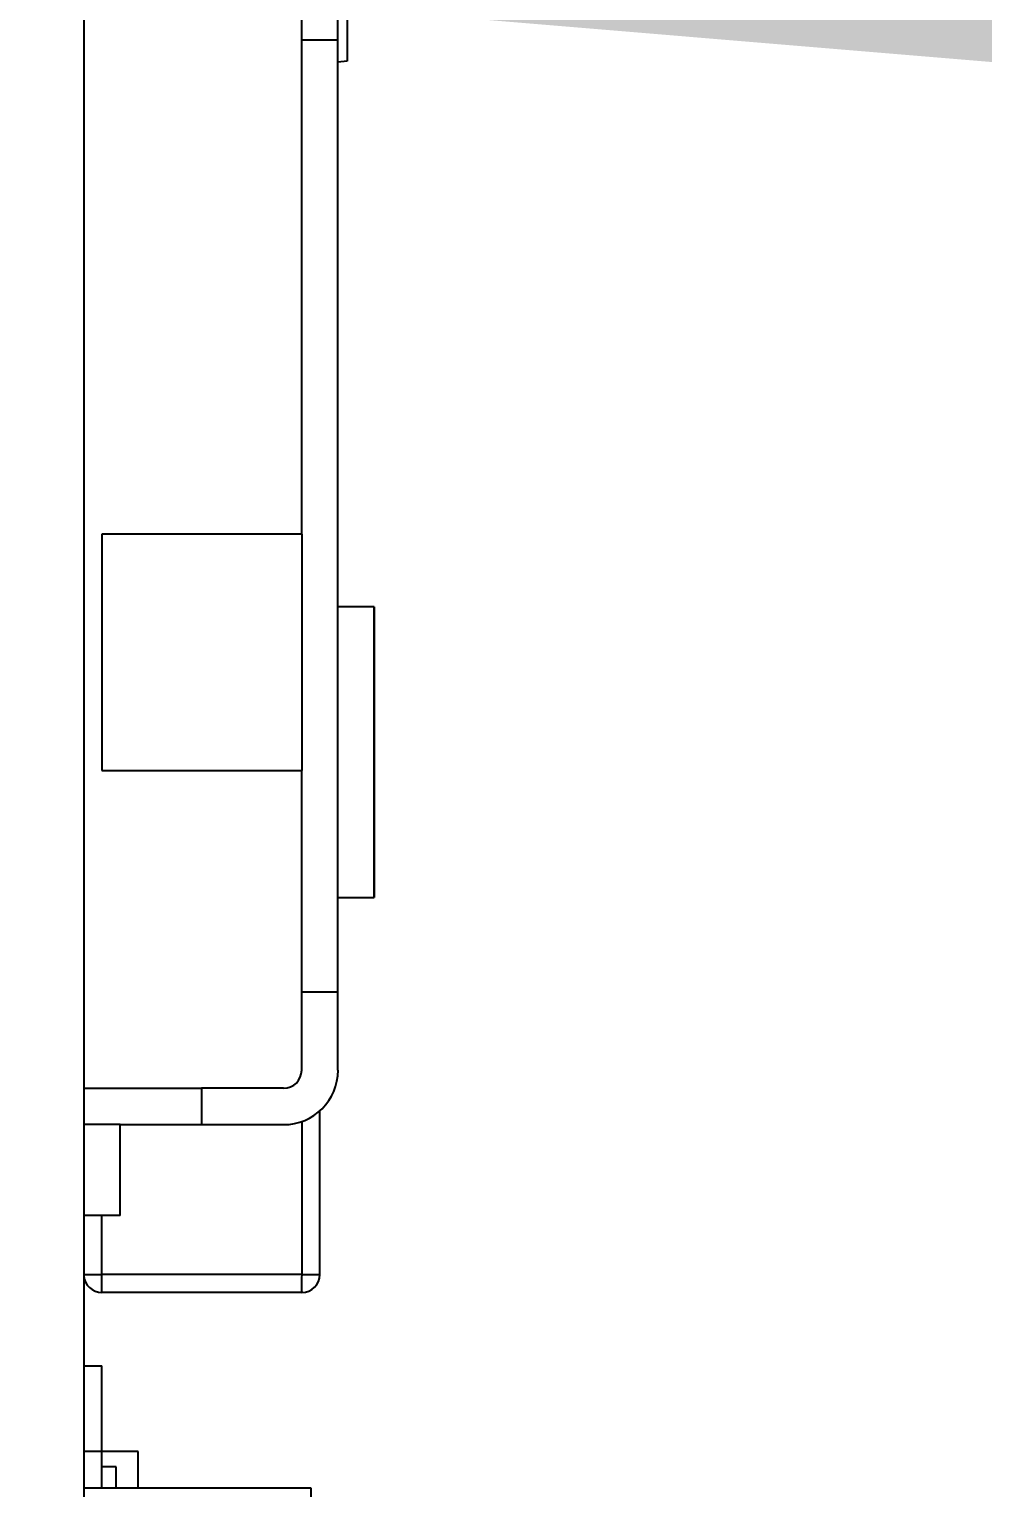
# Model space of a CAD drawing. Extents: x 87.1 to 184.1, y 90 to 128.
# Drawn here: x 174.4 to 179.7, y 109.69 to 117.71 of the extents above; entities that cross this region are included whole.
import ezdxf
from ezdxf.enums import TextEntityAlignment as Align

# ---------------------------------------------------------------- set-up
doc = ezdxf.new("R2010")
doc.units = 0
doc.layers.get('0').update_dxf_attribs({"linetype": 'CONTINUOUS'})
doc.layers.add('Dimension007', color=7, linetype='CONTINUOUS')
doc.layers.add('View004', color=7, linetype='CONTINUOUS')
doc.styles.get("Standard").update_dxf_attribs({"font": 'arial.ttf'})
doc.dimstyles.get("Standard").update_dxf_attribs({"dimscale": 0, "dimtxt": 2.5, "dimasz": 2.5, "dimexe": 1.25, "dimexo": 0.625, "dimtad": 1, "dimtxsty": 'STANDARD', "dimcen": 2.5, "dimazin": 3, "dimtfac": 1, "dimtmove": 0, "dimatfit": 3})

# ---------------------------------------------------------------- blocks, each defined once
blk = doc.blocks.new('*Dimension007')
at = {"color": 0}
for points in [[(169.102, 117.533), (169.102, 118.367), (174.102, 117.95)], [(179.703, 117.533), (179.703, 118.367), (174.703, 117.95)]]:
    blk.add_solid(points, dxfattribs=at)
at = {"layer": 'Dimension007'}
for p, q in [((174.102, 120.435), (174.102, 117.95)), ((174.703, 120.435), (174.703, 117.95)), ((174.102, 117.95), (174.703, 117.95))]:
    blk.add_line(p, q, dxfattribs=at)
blk.add_text('0.60', height=3.5, dxfattribs=at).set_placement((174.403, 117.95), align=Align.CENTER)

msp = doc.modelspace()

# ---------------------------------------------------------------- linework, layer by layer
at = {"layer": 'View004'}
for p, q in [((174.703, 120.435), (174.703, 95.435)), ((176.153, 120.433), (176.153, 117.537)), ((176.153, 120.433), (176.153, 117.537)), ((175.903, 117.654), (175.903, 118.084)), ((175.903, 117.654), (175.903, 118.084)), ((176.102, 117.654), (176.102, 118.084)), ((176.102, 117.654), (176.102, 118.084)), ((175.903, 114.934), (175.903, 117.654)), ((176.102, 117.654), (175.903, 117.654)), ((175.903, 114.934), (175.903, 117.654)), ((176.102, 117.654), (175.903, 117.654)), ((176.102, 112.414), (176.102, 117.654)), ((176.102, 112.414), (176.102, 117.654)), ((176.153, 117.537), (176.102, 117.533)), ((176.153, 117.537), (176.102, 117.533)), ((175.903, 114.934), (174.803, 114.934)), ((174.803, 114.934), (174.803, 113.634)), ((175.903, 114.934), (174.803, 114.934)), ((174.803, 114.934), (174.803, 113.634)), ((175.903, 114.934), (175.903, 113.634)), ((175.903, 114.934), (175.903, 113.634)), ((176.302, 114.535), (176.102, 114.535)), ((176.302, 114.535), (176.102, 114.535)), ((176.302, 112.935), (176.302, 114.535)), ((176.303, 114.535), (176.302, 114.535)), ((176.302, 112.935), (176.302, 114.535)), ((176.303, 114.535), (176.302, 114.535)), ((176.303, 114.535), (176.303, 112.935)), ((176.303, 114.535), (176.303, 112.935)), ((174.803, 113.634), (175.903, 113.634)), ((174.803, 113.634), (175.903, 113.634)), ((175.903, 112.414), (175.903, 113.634)), ((175.903, 112.414), (175.903, 113.634)), ((176.102, 112.935), (176.302, 112.935)), ((176.102, 112.935), (176.302, 112.935)), ((176.303, 112.935), (176.302, 112.935)), ((176.303, 112.935), (176.302, 112.935)), ((175.903, 111.984), (175.903, 112.414)), ((176.102, 112.414), (175.903, 112.414)), ((175.903, 111.984), (175.903, 112.414)), ((176.102, 112.414), (175.903, 112.414)), ((176.102, 111.984), (176.102, 112.414)), ((176.102, 111.984), (176.102, 112.414)), ((174.703, 111.884), (174.703, 111.884)), ((174.703, 111.884), (174.703, 110.884)), ((174.703, 111.884), (174.703, 110.884)), ((174.703, 111.884), (174.703, 111.884)), ((174.703, 111.884), (174.703, 110.884)), ((174.703, 111.884), (174.703, 110.884)), ((174.703, 111.884), (174.703, 111.884)), ((174.703, 111.884), (175.352, 111.884)), ((174.703, 111.884), (174.703, 111.884)), ((174.703, 111.884), (175.352, 111.884)), ((175.803, 111.884), (175.352, 111.884)), ((175.352, 111.884), (175.352, 111.684)), ((175.803, 111.884), (175.352, 111.884)), ((175.352, 111.884), (175.352, 111.684)), ((174.903, 111.684), (174.703, 111.684)), ((174.703, 111.684), (174.703, 111.684)), ((174.903, 111.684), (174.703, 111.684)), ((174.703, 111.684), (174.703, 111.684)), ((174.903, 111.684), (175.352, 111.684)), ((174.903, 111.184), (174.903, 111.684)), ((174.903, 111.684), (175.352, 111.684)), ((174.903, 111.184), (174.903, 111.684)), ((175.352, 111.684), (175.803, 111.684)), ((175.352, 111.684), (175.803, 111.684)), ((175.903, 111.701), (175.903, 110.86)), ((175.903, 111.701), (175.903, 110.86)), ((176.002, 111.761), (176.002, 110.86)), ((176.002, 111.761), (176.002, 110.86)), ((174.903, 111.184), (174.703, 111.184)), ((174.703, 111.184), (174.703, 111.184)), ((174.903, 111.184), (174.703, 111.184)), ((174.703, 111.184), (174.703, 111.184)), ((174.803, 110.86), (174.803, 111.184)), ((174.803, 110.86), (174.803, 111.184)), ((174.703, 110.884), (174.703, 110.884)), ((174.703, 110.884), (174.703, 110.884)), ((174.703, 110.803), (174.703, 110.803)), ((174.703, 110.803), (174.703, 110.803)), ((175.903, 110.86), (174.803, 110.86)), ((175.903, 110.86), (174.803, 110.86)), ((175.903, 110.76), (174.803, 110.76)), ((175.903, 110.76), (174.803, 110.76)), ((175.903, 110.76), (174.803, 110.76)), ((175.903, 110.76), (174.803, 110.76)), ((174.703, 110.435), (174.703, 110.435)), ((174.703, 110.435), (174.703, 109.685)), ((174.703, 110.435), (174.703, 109.685)), ((174.703, 110.435), (174.703, 110.435)), ((174.703, 110.435), (174.703, 109.685)), ((174.703, 110.435), (174.703, 109.685)), ((174.703, 110.356), (174.703, 110.356)), ((174.703, 110.356), (174.803, 110.356)), ((174.703, 110.356), (174.703, 110.356)), ((174.703, 110.356), (174.803, 110.356)), ((174.803, 109.885), (174.803, 110.356)), ((174.803, 109.885), (174.803, 110.356)), ((174.803, 109.885), (174.703, 109.885)), ((174.703, 109.885), (174.703, 109.885)), ((174.803, 109.885), (174.703, 109.885)), ((174.703, 109.885), (174.703, 109.885)), ((175.002, 109.885), (174.803, 109.885)), ((174.803, 109.685), (174.803, 109.885)), ((175.002, 109.885), (174.803, 109.885)), ((174.803, 109.685), (174.803, 109.885)), ((175.002, 109.685), (175.002, 109.885)), ((175.002, 109.685), (175.002, 109.885)), ((174.882, 109.801), (174.803, 109.801)), ((174.882, 109.801), (174.803, 109.801)), ((174.882, 109.801), (174.803, 109.801)), ((174.882, 109.801), (174.803, 109.801)), ((174.882, 109.801), (174.803, 109.801)), ((174.882, 109.801), (174.803, 109.801)), ((174.882, 109.685), (174.882, 109.801)), ((174.882, 109.685), (174.882, 109.801)), ((174.882, 109.685), (174.882, 109.801)), ((174.882, 109.685), (174.882, 109.801)), ((174.882, 109.685), (174.882, 109.801)), ((174.882, 109.685), (174.882, 109.801)), ((174.703, 109.685), (175.953, 109.685)), ((174.703, 109.685), (175.953, 109.685))]:
    msp.add_line(p, q, dxfattribs=at)
for centre, radius, start, end in [((175.803, 111.984), 0.3, -90, 0), ((175.803, 111.984), 0.3, -90, 0), ((175.803, 111.984), 0.1, -90, 0), ((175.803, 111.984), 0.1, -90, 0), ((174.803, 110.86), 0.1, 180, -179.744), ((174.803, 110.86), 0.1, 180, -179.744), ((174.803, 110.86), 0.1, 180, -179.744), ((174.803, 110.86), 0.1, 180, -179.744), ((174.803, 110.86), 0.1, -176.6, -90), ((174.803, 110.86), 0.1, -176.6, -90), ((174.803, 110.86), 0.1, -176.6, -90), ((174.803, 110.86), 0.1, -176.6, -90), ((175.903, 110.86), 0.1, -90, 0), ((175.903, 110.86), 0.1, -90, 0), ((175.903, 110.86), 0.1, -90, 0), ((175.903, 110.86), 0.1, -90, 0)]:
    msp.add_arc(centre, radius, start, end, dxfattribs=at)
for points, degree in [([(174.703, 110.884), (174.703, 110.803)], 1), ([(174.703, 110.884), (174.703, 110.803)], 1), ([(174.703, 110.884), (174.703, 110.803)], 1), ([(174.703, 110.884), (174.703, 110.803)], 1), ([(174.703, 110.86), (174.703, 110.86)], 1), ([(174.703, 110.86), (174.705, 110.86), (174.751, 110.86), (174.803, 110.86)], 3), ([(174.703, 110.86), (174.703, 110.86)], 1), ([(174.703, 110.86), (174.705, 110.86), (174.751, 110.86), (174.803, 110.86)], 3), ([(174.803, 110.76), (174.802, 110.759), (174.803, 110.807), (174.803, 110.86)], 3), ([(174.803, 110.76), (174.802, 110.759), (174.803, 110.807), (174.803, 110.86)], 3), ([(175.902, 110.86), (175.956, 110.86), (176.004, 110.86), (176.002, 110.86)], 3), ([(175.903, 110.86), (175.902, 110.807), (175.903, 110.759), (175.903, 110.76)], 3), ([(175.902, 110.86), (175.956, 110.86), (176.004, 110.86), (176.002, 110.86)], 3), ([(175.903, 110.86), (175.902, 110.807), (175.903, 110.759), (175.903, 110.76)], 3), ([(175.953, 109.685), (175.953, 109.686), (175.953, 109.638), (175.953, 109.585)], 3), ([(175.953, 109.685), (175.953, 109.686), (175.953, 109.638), (175.953, 109.585)], 3)]:
    msp.add_open_spline(points, degree=degree, dxfattribs=at)
msp.add_open_spline([(174.703, 110.803), (174.703, 110.802), (174.703, 110.761), (174.703, 110.691), (174.703, 110.621), (174.703, 110.526), (174.703, 110.435)], degree=3, knots=[1.5708, 1.5708, 1.5708, 1.5708, 2.43526, 2.43526, 2.43526, 3.29973, 3.29973, 3.29973, 3.29973], dxfattribs=at)
msp.add_open_spline([(174.703, 110.803), (174.703, 110.802), (174.703, 110.761), (174.703, 110.691), (174.703, 110.621), (174.703, 110.526), (174.703, 110.435)], degree=3, knots=[1.5708, 1.5708, 1.5708, 1.5708, 2.43526, 2.43526, 2.43526, 3.29973, 3.29973, 3.29973, 3.29973], dxfattribs=at)
msp.add_open_spline([(174.703, 110.803), (174.703, 110.802), (174.703, 110.761), (174.703, 110.691), (174.703, 110.621), (174.703, 110.526), (174.703, 110.435)], degree=3, knots=[1.5708, 1.5708, 1.5708, 1.5708, 2.43526, 2.43526, 2.43526, 3.29973, 3.29973, 3.29973, 3.29973], dxfattribs=at)
msp.add_open_spline([(174.703, 110.803), (174.703, 110.802), (174.703, 110.761), (174.703, 110.691), (174.703, 110.621), (174.703, 110.526), (174.703, 110.435)], degree=3, knots=[1.5708, 1.5708, 1.5708, 1.5708, 2.43526, 2.43526, 2.43526, 3.29973, 3.29973, 3.29973, 3.29973], dxfattribs=at)

# ---------------------------------------------------------------- dimensions: what is measured, and where the dimension line sits
at = {"layer": 'Dimension007'}
dim = msp.add_linear_dim(base=(174.403, 117.95), p1=(174.102, 120.435), p2=(174.703, 120.435), text='0.60', dimstyle='STANDARD', dxfattribs=at)
dim.commit()
dim.dimension.update_dxf_attribs({"geometry": '*Dimension007', "text_midpoint": (174.403, 122.95)})

doc.saveas('drawing.dxf')
